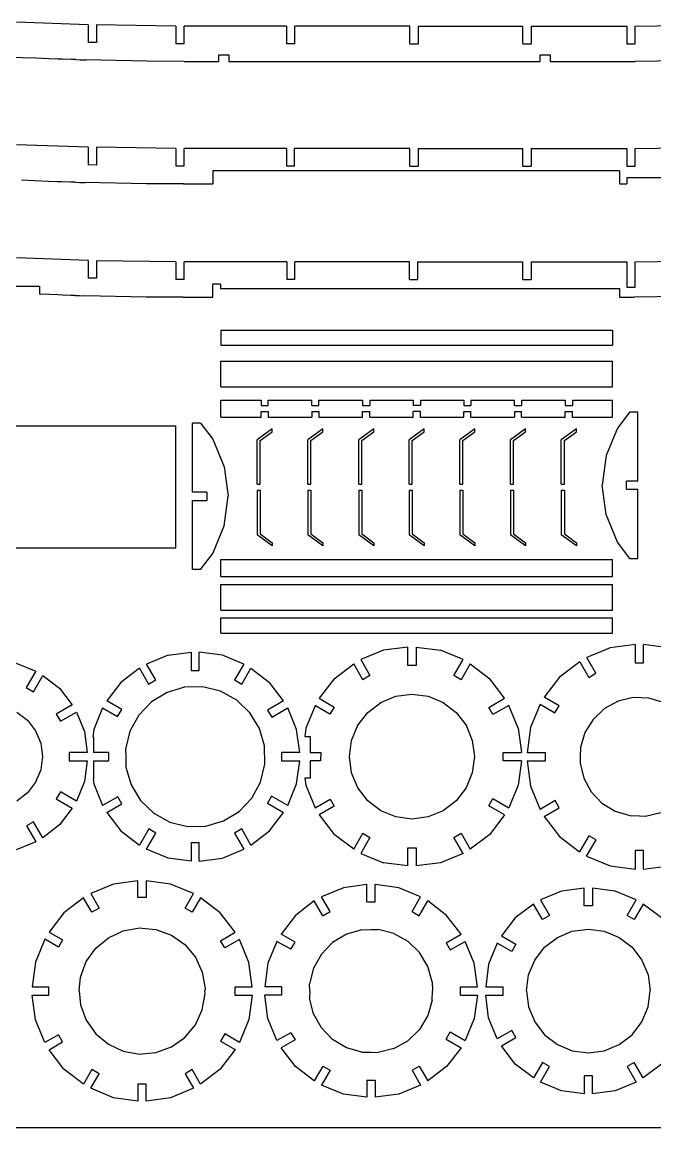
# Model space of a CAD drawing. Extents: x -131 to 131, y -146 to 146.
# Drawn here: x -52.7 to 21.7, y -145.6 to -15.6 of the extents above; entities that cross this region are included whole.
import ezdxf

# ---------------------------------------------------------------- set-up
doc = ezdxf.new("R2010")
doc.units = 0
doc.header["$MEASUREMENT"] = 0
doc.layers.get('0').update_dxf_attribs({"linetype": 'CONTINUOUS'})

msp = doc.modelspace()

# ---------------------------------------------------------------- linework, layer by layer
for p, q in [((-44.94, -15.91), (-53.38, -15.61)), ((-44.94, -15.91), (-44.94, -17.99)), ((-43.97, -15.92), (-43.97, -17.99)), ((-34.64, -16.07), (-43.97, -15.92)), ((-34.64, -16.07), (-34.64, -18.15)), ((-33.67, -18.15), (-33.67, -16.07)), ((-21.61, -16.07), (-33.67, -16.07)), ((-21.61, -16.07), (-21.61, -18.15)), ((-20.64, -18.15), (-20.64, -16.07)), ((-7.11, -16.07), (-20.64, -16.07)), ((-7.11, -18.15), (-7.11, -16.07)), ((-6.13, -16.07), (-6.13, -18.15)), ((-6.13, -16.07), (6.19, -16.07)), ((6.19, -18.15), (6.19, -16.07)), ((7.16, -16.07), (7.16, -18.15)), ((7.16, -16.07), (18.42, -16.07)), ((18.42, -16.07), (18.42, -18.15)), ((19.39, -16.07), (29.76, -15.92)), ((19.39, -18.15), (19.39, -16.07)), ((-43.97, -17.99), (-44.94, -17.99)), ((-33.67, -18.15), (-34.64, -18.15)), ((-20.64, -18.15), (-21.61, -18.15)), ((-7.11, -18.15), (-6.13, -18.15)), ((6.19, -18.15), (7.16, -18.15)), ((18.42, -18.15), (19.39, -18.15)), ((-29.57, -19.44), (-28.41, -19.44)), ((-29.57, -20.23), (-29.57, -19.44)), ((-28.41, -19.44), (-28.41, -20.23)), ((8.25, -19.44), (9.41, -19.44)), ((8.25, -20.23), (8.25, -19.44)), ((9.41, -19.44), (9.41, -20.23)), ((-52.7, -19.8), (-54.27, -19.73)), ((-51.12, -19.86), (-52.7, -19.8)), ((-49.55, -19.92), (-51.12, -19.86)), ((-48.52, -19.96), (-49.55, -19.92)), ((-47.97, -19.98), (-48.52, -19.96)), ((-46.93, -20.01), (-47.97, -19.98)), ((-46.4, -20.02), (-46.93, -20.01)), ((-46.4, -20.02), (-45.89, -20.04)), ((-45.89, -20.04), (-45.23, -20.06)), ((-38.03, -20.2), (-45.23, -20.06)), ((-33.67, -20.23), (-38.03, -20.2)), ((-33.67, -20.23), (-29.57, -20.23)), ((-28.41, -20.23), (8.25, -20.23)), ((9.41, -20.23), (19.39, -20.23)), ((29.76, -20.08), (19.39, -20.23)), ((-44.94, -30.32), (-53.38, -30.02)), ((-44.94, -30.32), (-44.94, -32.4)), ((-43.97, -30.33), (-43.97, -32.41)), ((-34.64, -30.48), (-43.97, -30.33)), ((-34.64, -30.48), (-34.64, -32.56)), ((-33.67, -32.56), (-33.67, -30.48)), ((-21.63, -30.48), (-33.67, -30.48)), ((-21.63, -30.48), (-21.63, -32.56)), ((-20.66, -32.56), (-20.66, -30.48)), ((-7.11, -30.48), (-20.66, -30.48)), ((-7.11, -32.56), (-7.11, -30.48)), ((-6.13, -30.48), (-6.13, -32.56)), ((-6.13, -30.48), (6.19, -30.48)), ((6.19, -32.56), (6.19, -30.48)), ((7.16, -30.48), (7.16, -32.56)), ((7.16, -30.48), (18.42, -30.48)), ((18.42, -30.48), (18.42, -32.56)), ((19.39, -30.48), (29.76, -30.33)), ((19.39, -32.56), (19.39, -30.48)), ((-43.97, -32.41), (-44.94, -32.4)), ((-33.67, -32.56), (-34.64, -32.56)), ((17.56, -33.09), (-30.27, -33.09)), ((-30.27, -33.09), (-30.27, -34.64)), ((-20.66, -32.56), (-21.63, -32.56)), ((-7.11, -32.56), (-6.13, -32.56)), ((6.19, -32.56), (7.16, -32.56)), ((17.56, -33.09), (17.56, -34.64)), ((18.42, -32.56), (19.39, -32.56)), ((-51.2, -34.27), (-52.77, -34.21)), ((-49.62, -34.33), (-51.2, -34.27)), ((-48.6, -34.37), (-49.62, -34.33)), ((-48.05, -34.39), (-48.6, -34.37)), ((-47, -34.42), (-48.05, -34.39)), ((-46.47, -34.43), (-47, -34.42)), ((-46.47, -34.43), (-45.97, -34.45)), ((-45.97, -34.45), (-45.3, -34.47)), ((-38.11, -34.61), (-45.3, -34.47)), ((-33.74, -34.64), (-38.11, -34.61)), ((-33.74, -34.64), (-30.27, -34.64)), ((17.56, -34.64), (18.42, -34.64)), ((52.52, -33.93), (18.42, -33.93)), ((18.42, -33.93), (18.42, -34.64)), ((-44.93, -43.64), (-53.38, -43.34)), ((-44.93, -43.64), (-44.93, -45.72)), ((-43.96, -43.66), (-43.96, -45.73)), ((-34.62, -43.8), (-43.96, -43.66)), ((-34.62, -43.8), (-34.62, -45.88)), ((-33.65, -45.88), (-33.65, -43.8)), ((-21.59, -43.8), (-33.65, -43.8)), ((-21.59, -43.8), (-21.59, -45.88)), ((-20.62, -45.88), (-20.62, -43.8)), ((-7.15, -43.8), (-20.62, -43.8)), ((-7.15, -45.88), (-7.15, -43.8)), ((-6.18, -43.8), (-6.18, -45.88)), ((-6.18, -43.8), (6.19, -43.8)), ((6.19, -45.88), (6.19, -43.8)), ((7.16, -43.8), (7.16, -45.88)), ((7.16, -43.8), (18.42, -43.8)), ((18.42, -43.8), (18.42, -46.76)), ((19.39, -43.8), (29.76, -43.65)), ((19.39, -46.76), (19.39, -43.8)), ((-65.23, -46.66), (-50.67, -46.66)), ((-50.67, -46.66), (-50.67, -47.61)), ((-43.96, -45.73), (-44.93, -45.72)), ((-33.65, -45.88), (-34.62, -45.88)), ((-29.39, -46.41), (-30.27, -46.41)), ((-30.27, -47.96), (-30.27, -46.41)), ((-29.39, -46.41), (-29.39, -46.94)), ((-20.62, -45.88), (-21.59, -45.88)), ((-7.15, -45.88), (-6.18, -45.88)), ((6.19, -45.88), (7.16, -45.88)), ((18.42, -46.76), (19.39, -46.76)), ((-49.49, -47.65), (-50.67, -47.61)), ((-48.51, -47.69), (-49.49, -47.65)), ((-47.97, -47.71), (-48.51, -47.69)), ((-46.97, -47.74), (-47.97, -47.71)), ((-46.46, -47.76), (-46.97, -47.74)), ((-46.46, -47.76), (-45.97, -47.77)), ((-45.97, -47.77), (-45.33, -47.79)), ((-38.14, -47.93), (-45.33, -47.79)), ((-33.77, -47.96), (-38.14, -47.93)), ((-33.77, -47.96), (-30.27, -47.96)), ((-29.39, -46.94), (17.56, -46.94)), ((17.56, -46.94), (17.56, -47.96)), ((17.56, -47.96), (19.29, -47.96)), ((26.26, -47.86), (19.29, -47.96)), ((-29.33, -51.81), (-29.33, -53.61)), ((-29.33, -51.81), (16.74, -51.81)), ((16.74, -51.81), (16.74, -53.61)), ((-29.33, -53.61), (16.74, -53.61)), ((-29.33, -58.49), (-29.33, -55.48)), ((-29.33, -55.48), (16.74, -55.48)), ((16.74, -58.49), (16.74, -55.48)), ((-29.33, -58.49), (16.74, -58.49)), ((-29.33, -62.04), (-29.33, -60.06)), ((-29.33, -60.06), (-24.6, -60.06)), ((-24.6, -60.06), (-24.6, -60.69)), ((-24.6, -60.69), (-23.75, -60.69)), ((-23.75, -60.69), (-23.75, -60.06)), ((-23.75, -60.06), (-18.65, -60.06)), ((-18.65, -60.69), (-18.65, -60.06)), ((-18.65, -60.69), (-17.8, -60.69)), ((-17.8, -60.69), (-17.8, -60.06)), ((-17.8, -60.06), (-12.66, -60.06)), ((-12.66, -60.06), (-12.66, -60.69)), ((-12.66, -60.69), (-11.81, -60.69)), ((-11.81, -60.06), (-11.81, -60.69)), ((-11.81, -60.06), (-6.71, -60.06)), ((-6.71, -60.06), (-6.71, -60.69)), ((-5.86, -60.69), (-6.71, -60.69)), ((-5.86, -60.06), (-5.86, -60.69)), ((-5.86, -60.06), (-0.76, -60.06)), ((-0.76, -60.06), (-0.76, -60.69)), ((-0.76, -60.69), (0.09, -60.69)), ((0.09, -60.06), (0.09, -60.69)), ((0.09, -60.06), (5.2, -60.06)), ((5.2, -60.69), (5.2, -60.06)), ((5.2, -60.69), (6.05, -60.69)), ((6.05, -60.06), (6.05, -60.69)), ((6.05, -60.06), (11.18, -60.06)), ((11.18, -60.06), (11.18, -60.69)), ((11.18, -60.69), (12.03, -60.69)), ((12.03, -60.06), (12.03, -60.69)), ((12.03, -60.06), (16.74, -60.06)), ((16.74, -62.04), (16.74, -60.06)), ((-29.33, -62.04), (-24.6, -62.04)), ((-24.6, -61.41), (-23.75, -61.41)), ((-24.6, -62.04), (-24.6, -61.41)), ((-23.75, -61.41), (-23.75, -62.04)), ((-23.75, -62.04), (-18.65, -62.04)), ((-18.65, -61.41), (-17.8, -61.41)), ((-18.65, -61.41), (-18.65, -62.04)), ((-17.8, -61.41), (-17.8, -62.04)), ((-17.8, -62.04), (-12.66, -62.04)), ((-12.66, -61.41), (-11.81, -61.41)), ((-12.66, -62.04), (-12.66, -61.41)), ((-11.81, -62.04), (-11.81, -61.41)), ((-11.81, -62.04), (-6.71, -62.04)), ((-5.86, -61.41), (-6.71, -61.41)), ((-6.71, -62.04), (-6.71, -61.41)), ((-5.86, -62.04), (-5.86, -61.41)), ((-5.86, -62.04), (-0.76, -62.04)), ((-0.76, -61.41), (0.09, -61.41)), ((-0.76, -62.04), (-0.76, -61.41)), ((0.09, -62.04), (0.09, -61.41)), ((0.09, -62.04), (5.2, -62.04)), ((5.2, -61.41), (6.05, -61.41)), ((5.2, -61.41), (5.2, -62.04)), ((6.05, -62.04), (6.05, -61.41)), ((6.05, -62.04), (11.18, -62.04)), ((11.18, -61.41), (12.03, -61.41)), ((11.18, -62.04), (11.18, -61.41)), ((12.03, -62.04), (12.03, -61.41)), ((12.03, -62.04), (16.74, -62.04)), ((18.77, -61.44), (17.32, -63.34)), ((18.77, -61.44), (19.72, -61.44)), ((19.72, -69.57), (19.72, -61.44)), ((-80.7, -63.06), (-34.63, -63.06)), ((-34.63, -77.44), (-34.63, -63.06)), ((-32.68, -70.88), (-32.68, -62.75)), ((-31.73, -62.75), (-32.68, -62.75)), ((-31.73, -62.75), (-30.28, -64.65)), ((-23.29, -63.41), (-25.06, -64.71)), ((-23.29, -63.78), (-23.29, -63.41)), ((-17.34, -63.41), (-19.1, -64.71)), ((-17.34, -63.78), (-17.34, -63.41)), ((-11.35, -63.41), (-13.12, -64.71)), ((-11.35, -63.78), (-11.35, -63.41)), ((-5.4, -63.41), (-7.17, -64.71)), ((-5.4, -63.78), (-5.4, -63.41)), ((0.55, -63.41), (-1.21, -64.71)), ((0.55, -63.78), (0.55, -63.41)), ((6.5, -63.41), (4.74, -64.71)), ((6.5, -63.78), (6.5, -63.41)), ((12.49, -63.41), (10.72, -64.71)), ((12.49, -63.78), (12.49, -63.41)), ((17.32, -63.34), (15.98, -66.57)), ((-30.28, -64.65), (-28.94, -67.88)), ((-25.06, -69.94), (-25.06, -64.71)), ((-24.7, -64.81), (-23.29, -63.78)), ((-24.7, -69.94), (-24.7, -64.81)), ((-19.1, -69.94), (-19.1, -64.71)), ((-18.74, -64.81), (-17.34, -63.78)), ((-18.74, -69.94), (-18.74, -64.81)), ((-13.12, -69.94), (-13.12, -64.71)), ((-12.76, -64.81), (-11.35, -63.78)), ((-12.76, -69.94), (-12.76, -64.81)), ((-7.17, -69.94), (-7.17, -64.71)), ((-6.81, -64.81), (-5.4, -63.78)), ((-6.81, -69.94), (-6.81, -64.81)), ((-1.21, -69.94), (-1.21, -64.71)), ((-0.85, -64.81), (0.55, -63.78)), ((-0.85, -69.94), (-0.85, -64.81)), ((4.74, -69.94), (4.74, -64.71)), ((5.1, -64.81), (6.5, -63.78)), ((5.1, -69.94), (5.1, -64.81)), ((10.72, -69.94), (10.72, -64.71)), ((11.08, -64.81), (12.49, -63.78)), ((11.08, -69.94), (11.08, -64.81)), ((15.98, -66.57), (15.52, -70.05)), ((-28.94, -67.88), (-28.48, -71.36)), ((-25.06, -69.94), (-24.85, -69.94)), ((-24.85, -69.94), (-24.7, -69.94)), ((-19.1, -69.94), (-18.9, -69.94)), ((-18.9, -69.94), (-18.74, -69.94)), ((-13.12, -69.94), (-12.92, -69.94)), ((-12.92, -69.94), (-12.76, -69.94)), ((-7.17, -69.94), (-6.96, -69.94)), ((-6.96, -69.94), (-6.81, -69.94)), ((-1.21, -69.94), (-1.01, -69.94)), ((-1.01, -69.94), (-0.85, -69.94)), ((4.74, -69.94), (4.94, -69.94)), ((4.94, -69.94), (5.1, -69.94)), ((10.72, -69.94), (10.93, -69.94)), ((10.93, -69.94), (11.08, -69.94)), ((15.98, -73.52), (15.52, -70.05)), ((18.37, -70.54), (18.37, -69.57)), ((19.72, -69.57), (18.37, -69.57)), ((-31, -70.88), (-32.68, -70.88)), ((-31, -70.88), (-31, -71.85)), ((-28.94, -74.84), (-28.48, -71.36)), ((-25.06, -70.66), (-25.06, -75.88)), ((-25.06, -70.66), (-24.85, -70.66)), ((-24.85, -70.66), (-24.7, -70.66)), ((-24.7, -70.66), (-24.7, -75.78)), ((-19.1, -70.66), (-19.1, -75.88)), ((-19.1, -70.66), (-18.9, -70.66)), ((-18.9, -70.66), (-18.74, -70.66)), ((-18.74, -70.66), (-18.74, -75.78)), ((-13.12, -70.66), (-13.12, -75.88)), ((-13.12, -70.66), (-12.92, -70.66)), ((-12.92, -70.66), (-12.76, -70.66)), ((-12.76, -70.66), (-12.76, -75.78)), ((-7.17, -70.66), (-7.17, -75.88)), ((-7.17, -70.66), (-6.96, -70.66)), ((-6.96, -70.66), (-6.81, -70.66)), ((-6.81, -70.66), (-6.81, -75.78)), ((-1.21, -70.66), (-1.21, -75.88)), ((-1.21, -70.66), (-1.01, -70.66)), ((-1.01, -70.66), (-0.85, -70.66)), ((-0.85, -70.66), (-0.85, -75.78)), ((4.74, -70.66), (4.74, -75.88)), ((4.74, -70.66), (4.94, -70.66)), ((4.94, -70.66), (5.1, -70.66)), ((5.1, -70.66), (5.1, -75.78)), ((10.72, -70.66), (10.72, -75.88)), ((10.72, -70.66), (10.93, -70.66)), ((10.93, -70.66), (11.08, -70.66)), ((11.08, -70.66), (11.08, -75.78)), ((18.37, -70.54), (19.72, -70.54)), ((19.72, -78.66), (19.72, -70.54)), ((-32.68, -79.97), (-32.68, -71.85)), ((-32.68, -71.85), (-31, -71.85)), ((17.32, -76.75), (15.98, -73.52)), ((-30.28, -78.07), (-28.94, -74.84)), ((-23.29, -77.18), (-25.06, -75.88)), ((-24.7, -75.78), (-23.29, -76.82)), ((-17.34, -77.18), (-19.1, -75.88)), ((-18.74, -75.78), (-17.34, -76.82)), ((-11.35, -77.18), (-13.12, -75.88)), ((-12.76, -75.78), (-11.35, -76.82)), ((-5.4, -77.18), (-7.17, -75.88)), ((-6.81, -75.78), (-5.4, -76.82)), ((0.55, -77.18), (-1.21, -75.88)), ((-0.85, -75.78), (0.55, -76.82)), ((6.5, -77.18), (4.74, -75.88)), ((5.1, -75.78), (6.5, -76.82)), ((12.49, -77.18), (10.72, -75.88)), ((11.08, -75.78), (12.49, -76.82)), ((-80.7, -77.44), (-34.63, -77.44)), ((-23.29, -76.82), (-23.29, -77.18)), ((-17.34, -76.82), (-17.34, -77.18)), ((-11.35, -76.82), (-11.35, -77.18)), ((-5.4, -76.82), (-5.4, -77.18)), ((0.55, -76.82), (0.55, -77.18)), ((6.5, -76.82), (6.5, -77.18)), ((12.49, -76.82), (12.49, -77.18)), ((18.77, -78.66), (17.32, -76.75)), ((-31.73, -79.97), (-30.28, -78.07)), ((-29.33, -78.81), (16.74, -78.81)), ((-29.33, -80.79), (-29.33, -78.81)), ((16.74, -80.79), (16.74, -78.81)), ((18.77, -78.66), (19.72, -78.66)), ((-31.73, -79.97), (-32.68, -79.97)), ((-29.33, -80.79), (16.74, -80.79)), ((-29.33, -84.74), (-29.33, -81.73)), ((-29.33, -81.73), (16.74, -81.73)), ((16.74, -84.74), (16.74, -81.73)), ((-29.33, -84.74), (16.74, -84.74)), ((-29.33, -85.67), (16.74, -85.67)), ((-29.33, -87.47), (-29.33, -85.67)), ((16.74, -87.47), (16.74, -85.67)), ((-29.33, -87.47), (16.74, -87.47)), ((-35.55, -90.04), (-32.84, -89.68)), ((-32.84, -89.68), (-32.84, -91.85)), ((-31.87, -91.85), (-31.87, -89.68)), ((-29.15, -90.04), (-31.87, -89.68)), ((-10.2, -89.47), (-12.86, -90.57)), ((-7.33, -89.09), (-10.2, -89.47)), ((-7.33, -91.25), (-7.33, -89.09)), ((-6.36, -89.09), (-6.36, -91.25)), ((-6.36, -89.09), (-3.5, -89.47)), ((-0.83, -90.57), (-3.5, -89.47)), ((16.47, -89.19), (13.72, -90.32)), ((19.41, -88.8), (16.47, -89.19)), ((19.41, -88.8), (19.41, -90.93)), ((20.38, -90.93), (20.38, -88.8)), ((23.33, -89.19), (20.38, -88.8)), ((-53.41, -90.98), (-51.12, -91.93)), ((-35.55, -90.04), (-38.08, -91.09)), ((-26.63, -91.09), (-29.15, -90.04)), ((-12.86, -90.57), (-11.79, -92.45)), ((-1.92, -92.45), (-0.83, -90.57)), ((12.88, -90.81), (10.52, -92.62)), ((12.88, -90.81), (13.95, -92.66)), ((14.79, -92.17), (13.72, -90.32)), ((19.41, -90.93), (20.38, -90.93)), ((-51.12, -91.93), (-52.23, -93.85)), ((-38.92, -91.57), (-41.09, -93.24)), ((-38.92, -91.57), (-37.83, -93.45)), ((-36.99, -92.96), (-38.08, -91.09)), ((-32.84, -91.85), (-31.87, -91.85)), ((-26.63, -91.09), (-27.71, -92.96)), ((-26.87, -93.45), (-25.79, -91.57)), ((-25.79, -91.57), (-23.62, -93.24)), ((-15.99, -92.82), (-13.7, -91.06)), ((-12.63, -92.93), (-13.7, -91.06)), ((-6.36, -91.25), (-7.33, -91.25)), ((0.01, -91.06), (-1.08, -92.93)), ((0.01, -91.06), (2.3, -92.82)), ((13.95, -92.66), (14.79, -92.17)), ((-51.39, -94.34), (-50.28, -92.42)), ((-50.28, -92.42), (-48.31, -93.92)), ((-41.09, -93.24), (-42.75, -95.41)), ((-37.83, -93.45), (-36.99, -92.96)), ((-27.71, -92.96), (-26.87, -93.45)), ((-21.95, -95.41), (-23.62, -93.24)), ((-15.99, -92.82), (-17.75, -95.11)), ((-11.79, -92.45), (-12.63, -92.93)), ((-1.08, -92.93), (-1.92, -92.45)), ((4.05, -95.11), (2.3, -92.82)), ((10.52, -92.62), (8.71, -94.98)), ((-52.23, -93.85), (-51.39, -94.34)), ((-48.31, -93.92), (-46.81, -95.89)), ((-35.67, -94.42), (-37.51, -95.54)), ((-33.61, -93.82), (-35.67, -94.42)), ((-31.45, -93.77), (-33.61, -93.82)), ((-29.36, -94.29), (-31.45, -93.77)), ((-27.47, -95.32), (-29.36, -94.29)), ((-10.52, -95.6), (-8.75, -94.86)), ((-8.75, -94.86), (-6.85, -94.61)), ((-6.85, -94.61), (-4.95, -94.86)), ((-4.95, -94.86), (-3.17, -95.6)), ((-46.81, -95.89), (-48.69, -96.98)), ((-41, -96.42), (-42.75, -95.41)), ((-37.51, -95.54), (-39, -97.1)), ((-25.92, -96.81), (-27.47, -95.32)), ((-21.95, -95.41), (-23.83, -96.49)), ((-18.25, -95.98), (-19.34, -98.62)), ((-18.21, -96.01), (-18.25, -95.98)), ((-16.5, -96.99), (-18.21, -96.01)), ((-17.75, -95.11), (-16.02, -96.16)), ((-16.02, -96.16), (-16.5, -96.99)), ((-12.04, -96.77), (-10.52, -95.6)), ((-3.17, -95.6), (-1.65, -96.77)), ((2.18, -96.19), (4.05, -95.11)), ((2.67, -97.03), (2.18, -96.19)), ((4.54, -95.95), (2.67, -97.03)), ((5.64, -98.62), (4.54, -95.95)), ((8.22, -95.82), (7.09, -98.56)), ((8.22, -95.82), (9.97, -96.82)), ((10.45, -95.98), (8.71, -94.98)), ((9.97, -96.82), (10.45, -95.98)), ((17.39, -95.46), (15.79, -96.33)), ((19.17, -95.03), (17.39, -95.46)), ((21, -95.08), (19.17, -95.03)), ((22.75, -95.6), (21, -95.08)), ((-53.34, -96.74), (-52.09, -97.7)), ((-48.69, -96.98), (-48.2, -97.82)), ((-48.2, -97.82), (-46.32, -96.73)), ((-46.32, -96.73), (-45.37, -99.02)), ((-43.24, -96.25), (-44.28, -98.78)), ((-43.24, -96.25), (-41.48, -97.26)), ((-41.48, -97.26), (-41, -96.42)), ((-39, -97.1), (-40.04, -98.98)), ((-24.8, -98.65), (-25.92, -96.81)), ((-23.83, -96.49), (-23.34, -97.33)), ((-23.34, -97.33), (-21.47, -96.25)), ((-20.42, -98.78), (-21.47, -96.25)), ((-13.21, -98.29), (-12.04, -96.77)), ((-1.65, -96.77), (-0.48, -98.29)), ((15.79, -96.33), (14.46, -97.59)), ((-52.09, -97.7), (-51.13, -98.95)), ((-44.28, -98.78), (-44.4, -99.66)), ((-24.2, -100.72), (-24.8, -98.65)), ((-20.06, -101.49), (-20.42, -98.78)), ((-19.34, -98.62), (-19.47, -99.6)), ((-13.95, -100.06), (-13.21, -98.29)), ((-0.48, -98.29), (0.25, -100.06)), ((5.64, -98.62), (6.02, -101.48)), ((7.09, -98.56), (6.7, -101.51)), ((14.46, -97.59), (13.5, -99.15)), ((-51.13, -98.95), (-50.53, -100.4)), ((-45.37, -99.02), (-45.05, -101.48)), ((-44.4, -99.66), (-44.32, -99.66)), ((-44.32, -99.66), (-44.32, -101.49)), ((-40.04, -98.98), (-40.55, -101.08)), ((-19.47, -99.6), (-18.81, -99.6)), ((-18.81, -99.6), (-18.81, -101.48)), ((-14.2, -101.96), (-13.95, -100.06)), ((0.25, -100.06), (0.5, -101.96)), ((13.5, -99.15), (12.98, -100.9)), ((-50.53, -100.4), (-50.32, -101.96)), ((-40.55, -101.08), (-40.53, -101.97)), ((-24.15, -102.87), (-24.2, -100.72)), ((12.98, -100.9), (12.95, -102)), ((-50.32, -101.96), (-50.53, -103.52)), ((-47.19, -101.48), (-47.19, -102.45)), ((-45.05, -101.48), (-47.19, -101.48)), ((-47.19, -102.45), (-45.05, -102.45)), ((-45.05, -102.45), (-45.37, -104.9)), ((-42.5, -101.49), (-44.32, -101.49)), ((-44.32, -102.46), (-44.32, -104.58)), ((-44.32, -102.46), (-42.5, -102.46)), ((-42.5, -102.46), (-42.5, -101.49)), ((-40.53, -101.97), (-40.51, -103.23)), ((-20.06, -101.49), (-22.21, -101.49)), ((-22.21, -101.49), (-22.21, -102.46)), ((-22.21, -102.46), (-20.06, -102.46)), ((-20.42, -105.17), (-20.06, -102.46)), ((-18.81, -101.48), (-17.58, -101.48)), ((-18.81, -102.45), (-18.81, -104.52)), ((-17.6, -102.45), (-18.81, -102.45)), ((-17.58, -101.48), (-17.6, -102.45)), ((-13.95, -103.86), (-14.2, -101.96)), ((0.5, -101.96), (0.25, -103.86)), ((3.89, -101.48), (6.02, -101.48)), ((3.89, -102.45), (3.89, -101.48)), ((6.02, -102.45), (3.89, -102.45)), ((6.02, -102.45), (5.64, -105.31)), ((8.84, -101.51), (6.7, -101.51)), ((6.7, -102.48), (7.09, -105.43)), ((6.7, -102.48), (8.84, -102.48)), ((8.84, -102.48), (8.84, -101.51)), ((12.95, -102), (12.93, -102.73)), ((-50.53, -103.52), (-51.13, -104.98)), ((-40.51, -103.23), (-39.9, -105.3)), ((-24.66, -104.96), (-24.15, -102.87)), ((-13.21, -105.64), (-13.95, -103.86)), ((0.25, -103.86), (-0.48, -105.64)), ((12.93, -102.73), (13.36, -104.5)), ((-51.13, -104.98), (-52.09, -106.23)), ((-45.37, -104.9), (-46.32, -107.19)), ((-44.36, -104.58), (-44.28, -105.17)), ((-44.36, -104.58), (-44.32, -104.58)), ((-44.28, -105.17), (-43.24, -107.7)), ((-39.9, -105.3), (-38.79, -107.14)), ((-25.7, -106.85), (-24.66, -104.96)), ((-21.47, -107.7), (-20.42, -105.17)), ((-19.44, -104.52), (-19.34, -105.31)), ((-18.81, -104.52), (-19.44, -104.52)), ((-19.34, -105.31), (-18.24, -107.98)), ((5.64, -105.31), (4.54, -107.98)), ((13.36, -104.5), (14.23, -106.11)), ((-52.09, -106.23), (-53.34, -107.19)), ((-48.2, -106.11), (-48.69, -106.95)), ((-46.32, -107.19), (-48.2, -106.11)), ((-23.36, -106.61), (-23.84, -107.45)), ((-21.47, -107.7), (-23.36, -106.61)), ((-12.04, -107.16), (-13.21, -105.64)), ((-0.48, -105.64), (-1.65, -107.16)), ((7.09, -105.43), (8.22, -108.18)), ((14.23, -106.11), (15.49, -107.44)), ((-48.69, -106.95), (-46.81, -108.03)), ((-41.47, -106.68), (-43.24, -107.7)), ((-42.75, -108.54), (-40.99, -107.52)), ((-40.99, -107.52), (-41.47, -106.68)), ((-38.79, -107.14), (-37.23, -108.63)), ((-27.19, -108.41), (-25.7, -106.85)), ((-23.84, -107.45), (-21.95, -108.54)), ((-18.24, -107.98), (-16.48, -106.96)), ((-16.01, -107.81), (-17.75, -108.82)), ((-16.48, -106.96), (-16.01, -107.81)), ((-10.52, -108.33), (-12.04, -107.16)), ((-1.65, -107.16), (-3.17, -108.33)), ((2.18, -107.74), (2.67, -106.9)), ((4.05, -108.82), (2.18, -107.74)), ((2.67, -106.9), (4.54, -107.98)), ((10, -107.15), (8.22, -108.18)), ((10.48, -107.99), (10, -107.15)), ((15.49, -107.44), (17.05, -108.39)), ((-46.81, -108.03), (-48.31, -110)), ((-42.75, -108.54), (-41.09, -110.71)), ((-37.23, -108.63), (-35.34, -109.66)), ((-29.03, -109.53), (-27.19, -108.41)), ((-23.62, -110.71), (-21.95, -108.54)), ((-17.75, -108.82), (-15.99, -111.11)), ((-8.75, -109.06), (-10.52, -108.33)), ((-6.85, -109.31), (-8.75, -109.06)), ((-4.95, -109.06), (-6.85, -109.31)), ((-3.17, -108.33), (-4.95, -109.06)), ((4.05, -108.82), (2.3, -111.11)), ((8.71, -109.02), (10.48, -107.99)), ((8.71, -109.02), (10.51, -111.37)), ((17.05, -108.39), (18.8, -108.91)), ((18.8, -108.91), (19.9, -108.94)), ((19.9, -108.94), (20.63, -108.96)), ((20.63, -108.96), (22.41, -108.54)), ((-51.37, -109.62), (-52.21, -110.11)), ((-52.21, -110.11), (-51.12, -111.99)), ((-50.28, -111.51), (-51.37, -109.62)), ((-48.31, -110), (-50.28, -111.51)), ((-37.82, -110.48), (-38.92, -112.37)), ((-36.98, -110.97), (-37.82, -110.48)), ((-35.34, -109.66), (-33.25, -110.17)), ((-33.25, -110.17), (-31.1, -110.13)), ((-31.1, -110.13), (-29.03, -109.53)), ((-26.88, -110.48), (-27.72, -110.97)), ((-25.79, -112.37), (-26.88, -110.48)), ((-41.09, -110.71), (-38.92, -112.37)), ((-38.08, -112.86), (-36.98, -110.97)), ((-27.72, -110.97), (-26.63, -112.86)), ((-25.79, -112.37), (-23.62, -110.71)), ((-13.7, -112.86), (-15.99, -111.11)), ((-13.7, -112.86), (-12.63, -110.99)), ((-11.79, -111.48), (-12.86, -113.35)), ((-12.63, -110.99), (-11.79, -111.48)), ((-1.92, -111.48), (-1.07, -110.99)), ((-0.83, -113.35), (-1.92, -111.48)), ((-1.07, -110.99), (0.01, -112.86)), ((2.3, -111.11), (0.01, -112.86)), ((10.51, -111.37), (12.86, -113.18)), ((13.97, -111.27), (12.86, -113.18)), ((13.7, -113.66), (14.81, -111.75)), ((14.81, -111.75), (13.97, -111.27)), ((-51.12, -111.99), (-53.41, -112.94)), ((-35.55, -113.91), (-38.08, -112.86)), ((-31.87, -112.09), (-32.84, -112.09)), ((-32.84, -112.09), (-32.84, -114.26)), ((-31.87, -114.26), (-31.87, -112.09)), ((-29.15, -113.91), (-26.63, -112.86)), ((-7.33, -112.69), (-6.36, -112.69)), ((-7.33, -114.83), (-7.33, -112.69)), ((-6.36, -112.69), (-6.36, -114.83)), ((20.38, -113), (19.41, -113)), ((19.41, -113), (19.41, -115.2)), ((20.38, -115.2), (20.38, -113)), ((-32.84, -114.26), (-35.55, -113.91)), ((-31.87, -114.26), (-29.15, -113.91)), ((-12.86, -113.35), (-10.2, -114.45)), ((-0.83, -113.35), (-3.5, -114.45)), ((13.7, -113.66), (16.46, -114.81)), ((-7.33, -114.83), (-10.2, -114.45)), ((-3.5, -114.45), (-6.36, -114.83)), ((16.46, -114.81), (19.41, -115.2)), ((20.38, -115.2), (23.33, -114.81)), ((-41.97, -116.96), (-44.65, -118.08)), ((-39.09, -116.58), (-41.97, -116.96)), ((-39.09, -118.55), (-39.09, -116.58)), ((-38.12, -116.58), (-38.12, -118.55)), ((-35.24, -116.96), (-38.12, -116.58)), ((-32.55, -118.08), (-35.24, -116.96)), ((-44.65, -118.08), (-43.66, -119.79)), ((-33.54, -119.79), (-32.55, -118.08)), ((-14.92, -117.38), (-17.5, -118.45)), ((-12.15, -117.02), (-14.92, -117.38)), ((-12.15, -119.04), (-12.15, -117.02)), ((-11.18, -119.04), (-11.18, -117.02)), ((-8.41, -117.38), (-11.18, -117.02)), ((-5.83, -118.45), (-8.41, -117.38)), ((10.75, -117.79), (8.28, -118.82)), ((13.41, -117.44), (10.75, -117.79)), ((13.41, -119.53), (13.41, -117.44)), ((14.38, -117.44), (14.38, -119.53)), ((17.04, -117.79), (14.38, -117.44)), ((19.52, -118.82), (17.04, -117.79)), ((-45.49, -118.56), (-47.8, -120.33)), ((-44.5, -120.28), (-45.49, -118.56)), ((-38.12, -118.55), (-39.09, -118.55)), ((-31.71, -118.56), (-32.7, -120.28)), ((-29.41, -120.33), (-31.71, -118.56)), ((-18.34, -118.94), (-20.55, -120.64)), ((-17.33, -120.69), (-18.34, -118.94)), ((-16.48, -120.2), (-17.5, -118.45)), ((-12.15, -119.04), (-11.18, -119.04)), ((-6.84, -120.2), (-5.83, -118.45)), ((-6, -120.69), (-4.99, -118.94)), ((-2.78, -120.64), (-4.99, -118.94)), ((7.44, -119.31), (5.31, -120.93)), ((8.49, -121.12), (7.44, -119.31)), ((8.28, -118.82), (9.33, -120.64)), ((14.38, -119.53), (13.41, -119.53)), ((18.47, -120.64), (19.52, -118.82)), ((20.36, -119.31), (19.31, -121.12)), ((22.49, -120.93), (20.36, -119.31)), ((-47.8, -120.33), (-49.55, -122.61)), ((-43.66, -119.79), (-44.5, -120.28)), ((-32.7, -120.28), (-33.54, -119.79)), ((-27.64, -122.63), (-29.41, -120.33)), ((-20.55, -120.64), (-22.25, -122.85)), ((-17.33, -120.69), (-16.48, -120.2)), ((-6.84, -120.2), (-6, -120.69)), ((-1.08, -122.85), (-2.78, -120.64)), ((9.33, -120.64), (8.49, -121.12)), ((19.31, -121.12), (18.47, -120.64)), ((-40.81, -122.44), (-38.9, -122.11)), ((-38.9, -122.11), (-38.6, -122.14)), ((-38.6, -122.14), (-36.98, -122.29)), ((5.31, -120.93), (3.68, -123.06)), ((-50.04, -123.45), (-51.16, -126.14)), ((-48.44, -124.37), (-50.04, -123.45)), ((-49.55, -122.61), (-47.96, -123.53)), ((-44.06, -124.5), (-42.57, -123.26)), ((-42.57, -123.26), (-40.81, -122.44)), ((-36.98, -122.29), (-35.16, -122.96)), ((-35.16, -122.96), (-33.57, -124.07)), ((-29.36, -123.63), (-27.64, -122.63)), ((-27.15, -123.47), (-28.87, -124.47)), ((-26.04, -126.16), (-27.15, -123.47)), ((-20.61, -123.77), (-22.25, -122.85)), ((-14.56, -122.84), (-16.19, -123.82)), ((-12.73, -122.32), (-14.56, -122.84)), ((-12.73, -122.32), (-11.66, -122.31)), ((-11.66, -122.31), (-10.83, -122.29)), ((-8.98, -122.76), (-10.83, -122.29)), ((-8.98, -122.76), (-7.32, -123.68)), ((-2.83, -123.86), (-1.08, -122.85)), ((3.68, -123.06), (5.37, -124.04)), ((8.75, -124.38), (10.26, -123.22)), ((10.26, -123.22), (12.01, -122.49)), ((12.01, -122.49), (13.9, -122.25)), ((13.9, -122.25), (15.78, -122.49)), ((15.78, -122.49), (17.54, -123.22)), ((17.54, -123.22), (19.05, -124.38)), ((-47.96, -123.53), (-48.44, -124.37)), ((-45.17, -126.08), (-44.06, -124.5)), ((-33.57, -124.07), (-32.33, -125.56)), ((-28.87, -124.47), (-29.36, -123.63)), ((-22.74, -123.69), (-23.8, -126.27)), ((-21.09, -124.61), (-22.74, -123.69)), ((-21.09, -124.61), (-20.61, -123.77)), ((-16.19, -123.82), (-17.51, -125.19)), ((-7.32, -123.68), (-5.96, -125)), ((-2.83, -123.86), (-2.34, -124.7)), ((-2.34, -124.7), (-0.59, -123.69)), ((0.48, -126.27), (-0.59, -123.69)), ((3.19, -123.91), (2.16, -126.38)), ((4.89, -124.88), (3.19, -123.91)), ((5.37, -124.04), (4.89, -124.88)), ((7.59, -125.89), (8.75, -124.38)), ((19.05, -124.38), (20.2, -125.89)), ((-45.84, -127.9), (-45.17, -126.08)), ((-32.33, -125.56), (-31.52, -127.31)), ((-17.51, -125.19), (-18.43, -126.85)), ((-4.98, -126.63), (-5.96, -125)), ((6.87, -127.64), (7.59, -125.89)), ((20.2, -125.89), (20.93, -127.64)), ((-51.16, -126.14), (-51.54, -129.03)), ((-31.52, -127.31), (-31.19, -129.22)), ((-25.66, -129.04), (-26.04, -126.16)), ((-23.8, -126.27), (-24.17, -129.04)), ((-18.43, -126.85), (-18.9, -128.69)), ((-4.46, -128.46), (-4.98, -126.63)), ((0.84, -129.04), (0.48, -126.27)), ((2.16, -126.38), (1.82, -129.04)), ((-45.99, -129.52), (-45.84, -127.9)), ((-18.88, -129.52), (-18.9, -128.69)), ((-4.46, -128.46), (-4.45, -129.52)), ((6.62, -129.52), (6.87, -127.64)), ((20.93, -127.64), (21.18, -129.52)), ((-51.54, -129.03), (-49.59, -129.03)), ((-49.59, -130.02), (-49.59, -129.03)), ((-45.99, -129.52), (-45.84, -131.15)), ((-31.52, -131.74), (-31.19, -129.83)), ((-31.19, -129.22), (-31.22, -129.52)), ((-31.19, -129.83), (-31.22, -129.52)), ((-27.69, -129.04), (-25.66, -129.04)), ((-27.69, -129.04), (-27.69, -130.01)), ((-27.69, -130.01), (-25.66, -130.01)), ((-25.66, -130.01), (-26.04, -132.89)), ((-22.18, -129.04), (-24.17, -129.04)), ((-23.8, -132.78), (-24.17, -130.01)), ((-22.18, -130.01), (-24.17, -130.01)), ((-22.18, -129.04), (-22.18, -130.01)), ((-18.88, -129.52), (-18.9, -130.36)), ((-4.46, -130.59), (-4.45, -129.52)), ((-1.15, -130.01), (-1.15, -129.04)), ((-1.15, -129.04), (0.84, -129.04)), ((-1.15, -130.01), (0.84, -130.01)), ((0.84, -130.01), (0.48, -132.78)), ((1.82, -129.04), (3.89, -129.04)), ((2.16, -132.67), (1.82, -130.01)), ((1.82, -130.01), (3.89, -130.01)), ((3.89, -130.01), (3.89, -129.04)), ((6.62, -129.52), (6.87, -131.41)), ((20.93, -131.41), (21.18, -129.52)), ((-51.16, -132.91), (-51.54, -130.02)), ((-51.54, -130.02), (-49.59, -130.02)), ((-45.84, -131.15), (-45.17, -132.97)), ((-18.43, -132.2), (-18.9, -130.36)), ((-4.46, -130.59), (-4.98, -132.42)), ((-32.33, -133.49), (-31.52, -131.74)), ((-17.51, -133.86), (-18.43, -132.2)), ((-4.98, -132.42), (-5.96, -134.05)), ((6.87, -131.41), (7.59, -133.16)), ((20.2, -133.16), (20.93, -131.41)), ((-50.04, -135.6), (-51.16, -132.91)), ((-45.17, -132.97), (-44.06, -134.55)), ((-33.57, -134.98), (-32.33, -133.49)), ((-26.04, -132.89), (-27.15, -135.57)), ((-22.74, -135.36), (-23.8, -132.78)), ((-16.19, -135.23), (-17.51, -133.86)), ((0.48, -132.78), (-0.59, -135.36)), ((3.19, -135.14), (2.16, -132.67)), ((7.59, -133.16), (8.75, -134.67)), ((19.05, -134.67), (20.2, -133.16)), ((-48.44, -134.68), (-50.04, -135.6)), ((-47.96, -135.52), (-48.44, -134.68)), ((-44.06, -134.55), (-42.57, -135.79)), ((-35.16, -136.09), (-33.57, -134.98)), ((-28.87, -134.58), (-29.36, -135.42)), ((-27.15, -135.57), (-28.87, -134.58)), ((-21.09, -134.44), (-22.74, -135.36)), ((-21.09, -134.44), (-20.61, -135.28)), ((-7.32, -135.37), (-5.96, -134.05)), ((-2.83, -135.19), (-2.34, -134.35)), ((-2.83, -135.19), (-1.08, -136.2)), ((-2.34, -134.35), (-0.59, -135.36)), ((4.89, -134.17), (3.19, -135.14)), ((3.68, -135.99), (5.37, -135.01)), ((5.37, -135.01), (4.89, -134.17)), ((8.75, -134.67), (10.26, -135.83)), ((17.54, -135.83), (19.05, -134.67)), ((-49.55, -136.44), (-47.96, -135.52)), ((-47.8, -138.72), (-49.55, -136.44)), ((-42.57, -135.79), (-40.81, -136.61)), ((-36.98, -136.76), (-35.16, -136.09)), ((-27.64, -136.42), (-29.41, -138.72)), ((-29.36, -135.42), (-27.64, -136.42)), ((-20.61, -135.28), (-22.25, -136.2)), ((-20.55, -138.41), (-22.25, -136.2)), ((-14.56, -136.21), (-16.19, -135.23)), ((-12.73, -136.73), (-14.56, -136.21)), ((-8.98, -136.29), (-10.83, -136.76)), ((-8.98, -136.29), (-7.32, -135.37)), ((-1.08, -136.2), (-2.78, -138.41)), ((5.31, -138.12), (3.68, -135.99)), ((10.26, -135.83), (12.01, -136.56)), ((15.78, -136.56), (17.54, -135.83)), ((-40.81, -136.61), (-38.9, -136.94)), ((-38.9, -136.94), (-38.6, -136.91)), ((-38.6, -136.91), (-36.98, -136.76)), ((-12.73, -136.73), (-11.66, -136.74)), ((-11.66, -136.74), (-10.83, -136.76)), ((12.01, -136.56), (13.9, -136.8)), ((13.9, -136.8), (15.78, -136.56)), ((-45.49, -140.49), (-47.8, -138.72)), ((-44.5, -138.77), (-45.49, -140.49)), ((-43.66, -139.26), (-44.5, -138.77)), ((-32.7, -138.77), (-33.54, -139.26)), ((-31.71, -140.49), (-32.7, -138.77)), ((-29.41, -138.72), (-31.71, -140.49)), ((-18.34, -140.11), (-20.55, -138.41)), ((-17.33, -138.36), (-18.34, -140.11)), ((-16.48, -138.84), (-17.5, -140.6)), ((-17.33, -138.36), (-16.48, -138.84)), ((-6.84, -138.84), (-6, -138.36)), ((-6.84, -138.84), (-5.83, -140.6)), ((-6, -138.36), (-4.99, -140.11)), ((-2.78, -138.41), (-4.99, -140.11)), ((7.44, -139.74), (5.31, -138.12)), ((8.49, -137.93), (7.44, -139.74)), ((8.28, -140.23), (9.33, -138.41)), ((9.33, -138.41), (8.49, -137.93)), ((19.31, -137.93), (18.47, -138.41)), ((18.47, -138.41), (19.52, -140.23)), ((20.36, -139.74), (19.31, -137.93)), ((22.49, -138.12), (20.36, -139.74)), ((-44.65, -140.97), (-43.66, -139.26)), ((-33.54, -139.26), (-32.55, -140.97)), ((-12.15, -140.01), (-12.15, -142.03)), ((-12.15, -140.01), (-11.18, -140.01)), ((-11.18, -140.01), (-11.18, -142.03)), ((10.75, -141.26), (8.28, -140.23)), ((14.38, -139.52), (13.41, -139.52)), ((13.41, -139.52), (13.41, -141.61)), ((14.38, -141.61), (14.38, -139.52)), ((19.52, -140.23), (17.04, -141.26)), ((-41.97, -142.09), (-44.65, -140.97)), ((-38.12, -140.5), (-39.09, -140.5)), ((-39.09, -140.5), (-39.09, -142.47)), ((-38.12, -142.47), (-38.12, -140.5)), ((-32.55, -140.97), (-35.24, -142.09)), ((-14.92, -141.67), (-17.5, -140.6)), ((-12.15, -142.03), (-14.92, -141.67)), ((-8.41, -141.67), (-11.18, -142.03)), ((-5.83, -140.6), (-8.41, -141.67)), ((13.41, -141.61), (10.75, -141.26)), ((17.04, -141.26), (14.38, -141.61)), ((-39.09, -142.47), (-41.97, -142.09)), ((-35.24, -142.09), (-38.12, -142.47)), ((130.66, -145.62), (-130.66, -145.62))]:
    msp.add_line(p, q)

doc.saveas('drawing.dxf')
